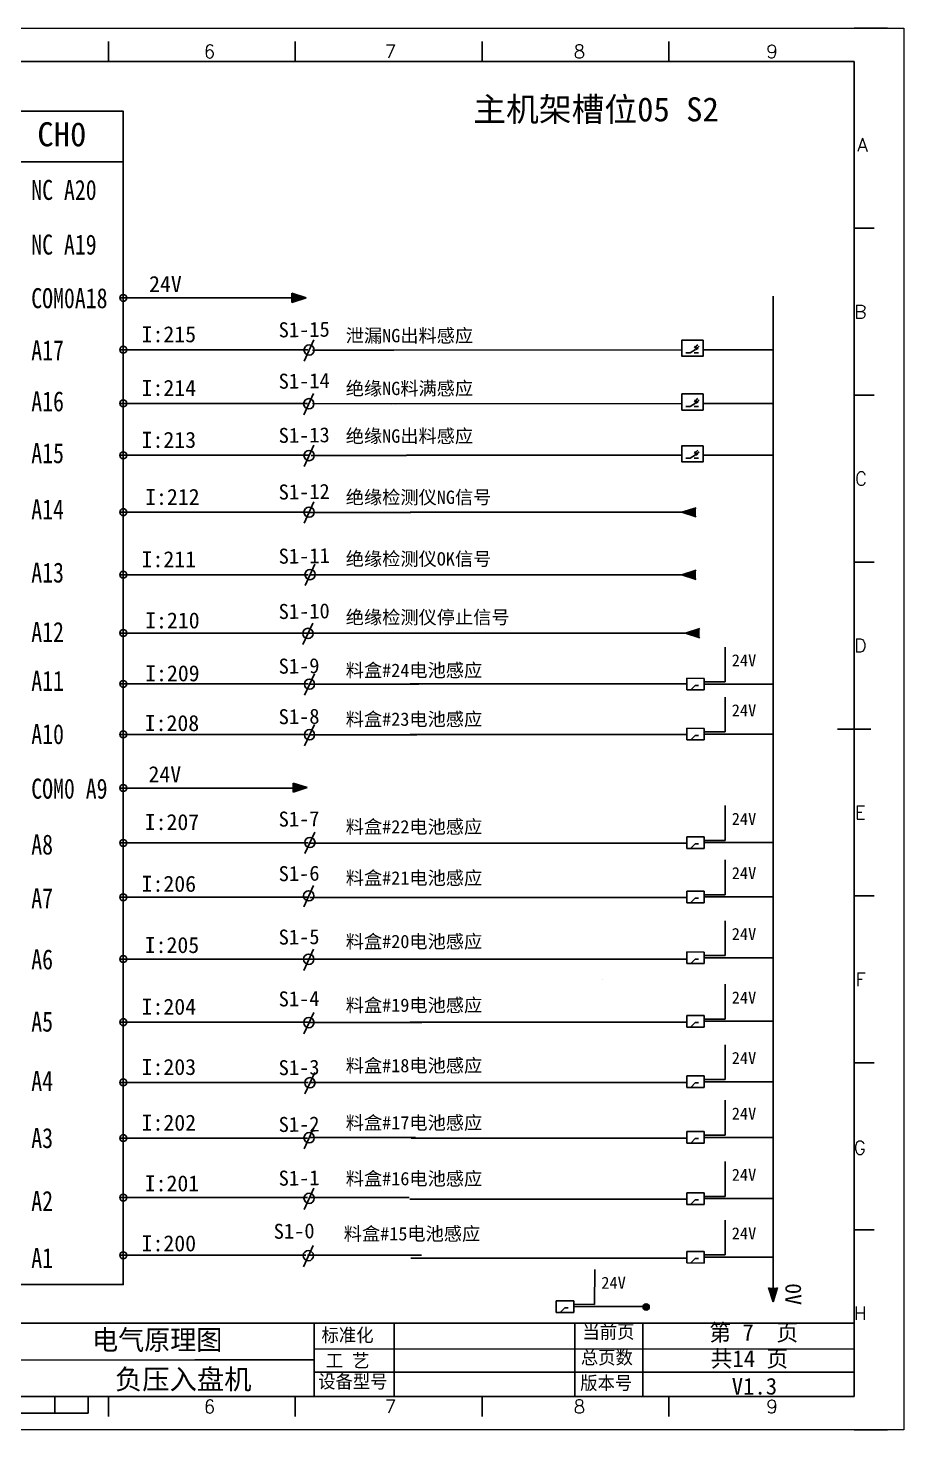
# Model space of a CAD drawing. Extents: x 2368 to 9674, y -1476 to 1321.
# Drawn here: x 3959 to 4221.5, y 888.9 to 1308.9 of the extents above; entities that cross this region are included whole.
import ezdxf
from ezdxf.enums import TextEntityAlignment as Align

# ---------------------------------------------------------------- set-up
doc = ezdxf.new("R2010")
doc.units = 0
doc.header["$MEASUREMENT"] = 0
doc.linetypes.add('ACAD_ISO02W100', pattern=[15, 12, -3])
doc.layers.add('1', color=3, linetype='Continuous', lineweight=20)
for name, color, linetype in [('AE_BOR', 1, 'Continuous'), ('SYMS', 7, 'Continuous'), ('图层1', 7, 'Continuous')]:
    doc.layers.add(name, color=color, linetype=linetype)
doc.styles.add('HZ', font='', dxfattribs={"width": 0.8})
doc.styles.add('WD', font='romans.shx', dxfattribs={"bigfont": 'gbcbig.shx'})
doc.styles.get('HZ').set_extended_font_data('SimSun')

# ---------------------------------------------------------------- blocks, each defined once
blk = doc.blocks.new('gb_a2_a')
for p, q in [((584, 410), (25, 410)), ((584, 10), (584, 410)), ((25, 10), (584, 10))]:
    blk.add_line(p, q)
at = {"layer": 'AE_BOR', "color": 1, "lineweight": 15}
for p, q in [((4.93, 420), (598.93, 420)), ((598.93, 420), (598.93, 0)), ((598.93, 0), (4.93, 0))]:
    blk.add_line(p, q, dxfattribs=at)
at = {"layer": 'AE_BOR', "lineweight": 30}
for p, q in [((594, 420), (584, 420)), ((594, 0), (584, 0))]:
    blk.add_line(p, q, dxfattribs=at)
at = {"layer": 'AE_BOR'}
for p, q in [((360.5, 410), (360.5, 416)), ((416.5, 410), (416.5, 416)), ((472.5, 410), (472.5, 416)), ((528.5, 410), (528.5, 416)), ((584, 360), (590, 360)), ((584, 310), (590, 310)), ((584, 260), (590, 260)), ((584, 160), (590, 160)), ((584, 110), (590, 110)), ((584, 60), (590, 60)), ((360.5, 10), (360.5, 4)), ((416.5, 10), (416.5, 4)), ((472.5, 10), (472.5, 4)), ((528.5, 10), (528.5, 4))]:
    blk.add_line(p, q, dxfattribs=at)
at = {"layer": 'AE_BOR', "color": 2, "lineweight": 30}
for p, q in [((579, 210), (589, 210)), ((344.5, 5), (344.5, 10)), ((354.5, 5), (354.5, 10)), ((254.5, 5), (354.5, 5))]:
    blk.add_line(p, q, dxfattribs=at)
at = {"layer": 'AE_BOR', "style": 'WD'}
for s, p in [('6', (390.81, 411)), ('7', (445.01, 411)), ('8', (501.67, 411)), ('9', (559.4, 411)), ('6', (390.81, 5)), ('7', (445.01, 5)), ('8', (501.67, 5)), ('9', (559.4, 5))]:
    blk.add_text(s, height=4, dxfattribs=at).set_placement(p, align=Align.CENTER)
for s, p in [('A', (588.05, 385)), ('B', (587.67, 335)), ('C', (587.86, 285)), ('D', (587.67, 235)), ('E', (587.48, 185)), ('F', (587.48, 135)), ('F', (587.48, 135)), ('G', (587.48, 84.56)), ('H', (587.67, 35))]:
    blk.add_text(s, height=4, dxfattribs=at).set_placement(p, align=Align.MIDDLE_RIGHT)
blk = doc.blocks.new('SYMB2_M_326')
for p, q in [((-6.4, -0.5), (-7.8, 0.9)), ((0, 0), (0, -5)), ((-8.2, -2.2), (-9.6, -0.8)), ((-7.5, -2.9), (-8.2, -2.2)), ((-6.9, -2.4), (-8, -3.5)), ((-5.7, -4.7), (-8, -3.5)), ((-7.5, -2.9), (-7.1, -2.6)), ((-5.7, -4.7), (-7.5, -2.9)), ((-7.1, -2.6), (-6.9, -2.4)), ((-5.7, -4.7), (-6.9, -2.4)), ((-5.7, -1.2), (-6.4, -0.5)), ((-5.2, -0.6), (-6.2, -1.7)), ((-3.9, -2.9), (-6.2, -1.7)), ((-5.7, -1.2), (-5.4, -0.8)), ((-3.9, -2.9), (-5.7, -1.2)), ((-5.4, -0.8), (-5.2, -0.6)), ((-3.9, -2.9), (-5.2, -0.6)), ((0, -10), (-4, -3.5)), ((0, -10), (0, -15))]:
    blk.add_line(p, q)
for points in [[(-5.7, -4.7), (-6.9, -2.4), (-8, -3.5)], [(-3.9, -2.9), (-5.2, -0.6), (-6.2, -1.7)]]:
    blk.add_solid(points)
blk = doc.blocks.new('WDDOT')
blk.add_hatch(color=256).paths.add_polyline_path([(0.5, 0, 1), (-0.5, 0, 1)])
blk.add_circle((0, 0), 0.5)

msp = doc.modelspace()

# ---------------------------------------------------------------- hatches: boundary and pattern name
for points in [[(4042.3426, 1228.0636), (4038.09769, 1226.70323), (4038.09769, 1229.42396)], [(4155.00226, 1163.81021), (4159.24716, 1165.17058), (4159.24716, 1162.44985)], [(4155.00226, 1145.07538), (4159.24716, 1146.43575), (4159.24716, 1143.71502)], [(4156.06863, 1127.60875), (4160.31353, 1128.96912), (4160.31353, 1126.24839)], [(4042.7126, 1081.3236), (4038.46769, 1079.96323), (4038.46769, 1082.68396)], [(4182.30498, 927.29161), (4180.94461, 931.53651), (4183.66534, 931.53651)]]:
    msp.add_hatch(color=256).paths.add_polyline_path(points)
h = msp.add_hatch(color=256)
edge = h.paths.add_edge_path()
edge.add_arc((4144.25001, 925.7322), 0.94375, 0, 360)

# ---------------------------------------------------------------- linework, layer by layer
for p, q in [((3878.48639, 1268.76404), (3987.56321, 1268.76404)), ((3987.56321, 1228.04966), (4038.32654, 1228.04966)), ((4042.3426, 1228.0636), (4038.09769, 1229.42396)), ((4038.09769, 1229.42396), (4038.09769, 1226.70323)), ((4042.3426, 1228.0636), (4038.09769, 1226.70323)), ((4041.75876, 1209.11829), (4044.71117, 1215.50582)), ((3987.56321, 1212.50443), (4042.84884, 1212.50443)), ((4068.61751, 1212.40263), (4155.00226, 1212.47672)), ((4161.3238, 1212.48214), (4182.28599, 1212.50012)), ((4041.63974, 1193.02094), (4044.59215, 1199.40847)), ((3987.50216, 1196.44926), (4042.72982, 1196.44926)), ((4069.1534, 1196.32208), (4044.27406, 1196.38364)), ((4067.95796, 1196.32208), (4155.00226, 1196.41549)), ((4161.3238, 1196.42227), (4182.28599, 1196.44477)), ((3987.56321, 1180.87552), (4043.09619, 1180.87552)), ((4041.75876, 1177.49316), (4044.71117, 1183.88069)), ((4072.42953, 1180.87552), (4155.00226, 1180.87552)), ((4161.3238, 1180.87552), (4182.28599, 1180.87552)), ((4182.28599, 1112.40951), (4182.28599, 1179.93702)), ((3987.56321, 1163.84699), (4042.98793, 1163.84699)), ((4041.75876, 1160.5288), (4044.71117, 1166.91633)), ((4155.00226, 1163.81021), (4159.24716, 1165.17058)), ((4155.00226, 1163.81021), (4159.24716, 1162.44985)), ((4042.05472, 1141.8415), (4045.00714, 1148.22903)), ((3987.56321, 1145.11216), (4042.98793, 1145.11216)), ((4155.00226, 1145.07538), (4159.24716, 1146.43575)), ((4155.00226, 1145.07538), (4159.24716, 1143.71502)), ((4041.40361, 1124.20984), (4044.35602, 1130.59737)), ((3987.56321, 1127.64553), (4074.99392, 1127.64553)), ((4156.06863, 1127.60875), (4160.31353, 1128.96912)), ((4156.06863, 1127.60875), (4160.31353, 1126.24839)), ((4041.87715, 1109.01242), (4044.82956, 1115.39995)), ((4156.41522, 1110.58981), (4156.42454, 1114.07182)), ((4156.42454, 1114.07182), (4161.64147, 1114.05785)), ((4161.64147, 1114.05785), (4161.63215, 1110.57584)), ((3987.56321, 1112.40951), (4042.98793, 1112.40951)), ((4161.63215, 1110.57584), (4156.41522, 1110.58981)), ((4182.28599, 940.2663), (4182.28599, 1112.40951)), ((3987.56321, 1097.25377), (4042.98793, 1097.25377)), ((4041.87715, 1093.86515), (4044.82956, 1100.25268)), ((4156.41522, 1095.61131), (4156.42454, 1099.09332)), ((4156.42454, 1099.09332), (4161.64147, 1099.07935)), ((4161.64147, 1099.07935), (4161.63215, 1095.59734)), ((4161.63215, 1095.59734), (4156.41522, 1095.61131)), ((3987.56321, 1081.2097), (4038.32654, 1081.2097)), ((4042.7126, 1081.3236), (4038.46769, 1082.68396)), ((4038.46769, 1082.68396), (4038.46769, 1079.96323)), ((4042.7126, 1081.3236), (4038.46769, 1079.96323)), ((4041.99947, 1061.57491), (4044.95188, 1067.96245)), ((3987.56321, 1064.7492), (4042.98793, 1064.7492)), ((4156.41522, 1063.10101), (4156.42454, 1066.58302)), ((4161.63215, 1063.08704), (4156.41522, 1063.10101)), ((4156.42454, 1066.58302), (4161.64147, 1066.56905)), ((4161.64147, 1066.56905), (4161.63215, 1063.08704)), ((4041.63839, 1045.59463), (4044.5908, 1051.98217)), ((4156.41522, 1046.84133), (4156.42454, 1050.32334)), ((4156.42454, 1050.32334), (4161.64147, 1050.30937)), ((4161.64147, 1050.30937), (4161.63215, 1046.82736)), ((3987.56321, 1048.48408), (4042.98793, 1048.48408)), ((4161.63215, 1046.82736), (4156.41522, 1046.84133)), ((3987.56321, 1029.95394), (4042.98793, 1029.95394)), ((4041.63841, 1026.58545), (4044.59082, 1032.97298)), ((4156.41522, 1028.60946), (4156.42454, 1032.09147)), ((4156.42454, 1032.09147), (4161.64147, 1032.0775)), ((4161.64147, 1032.0775), (4161.63215, 1028.59549)), ((4161.63215, 1028.59549), (4156.41522, 1028.60946)), ((4131.09882, 1023.86829), (4131.09882, 1023.86829)), ((4041.68266, 1007.60821), (4044.63507, 1013.99574)), ((4156.41522, 1009.57403), (4156.42454, 1013.05604)), ((4156.42454, 1013.05604), (4161.64147, 1013.04207)), ((4161.64147, 1013.04207), (4161.63215, 1009.56006)), ((3987.56321, 1011.05145), (4042.98793, 1011.05145)), ((4161.63215, 1009.56006), (4156.41522, 1009.57403)), ((4041.98709, 989.58436), (4044.93951, 995.97189)), ((3987.56321, 993.00072), (4042.98793, 993.00072)), ((4156.41522, 991.47044), (4156.42454, 994.95245)), ((4161.63215, 991.45647), (4156.41522, 991.47044)), ((4156.42454, 994.95245), (4161.64147, 994.93848)), ((4161.64147, 994.93848), (4161.63215, 991.45647)), ((4041.75876, 973.13031), (4044.71117, 979.51785)), ((3987.56321, 976.31615), (4042.82284, 976.31615)), ((4156.41522, 974.81088), (4156.42454, 978.29289)), ((4161.63215, 974.79691), (4156.41522, 974.81088)), ((4156.42454, 978.29289), (4161.64147, 978.27893)), ((4161.64147, 978.27893), (4161.63215, 974.79691)), ((3987.56321, 958.49936), (4042.82284, 958.49936)), ((4041.75876, 954.96913), (4044.71117, 961.35667)), ((4156.41522, 956.45956), (4156.42454, 959.94157)), ((4156.42454, 959.94157), (4161.64147, 959.9276)), ((4161.64147, 959.9276), (4161.63215, 956.44559)), ((4161.63215, 956.44559), (4156.41522, 956.45956)), ((3987.56321, 941.22979), (4042.26234, 941.22979)), ((4041.54153, 937.79415), (4044.46541, 944.19479)), ((4156.41522, 938.91798), (4156.42454, 942.4)), ((4156.42454, 942.4), (4161.64147, 942.38603)), ((4161.64147, 942.38603), (4161.63215, 938.90401)), ((4161.63215, 938.90401), (4156.41522, 938.91798)), ((4182.28599, 940.26571), (4182.28599, 931.55409)), ((4182.30498, 927.29161), (4180.94461, 931.53651)), ((4182.30498, 927.29161), (4183.66534, 931.53651)), ((4117.32389, 924.11683), (4117.33321, 927.59884)), ((4122.54081, 924.10286), (4117.32389, 924.11683)), ((4117.33321, 927.59884), (4122.55014, 927.58487)), ((4122.55014, 927.58487), (4122.54081, 924.10286)), ((3889.12639, 920.88416), (4009.02639, 920.88416)), ((4009.02639, 920.88416), (4146.59757, 920.88416)), ((4044.82094, 920.88416), (4044.82094, 898.88706)), ((4146.59757, 920.88416), (4206.59323, 920.88416)), ((4009.02639, 909.88416), (4044.79002, 909.88416)), ((3647.59323, 898.88706), (4206.59323, 898.88706))]:
    msp.add_line(p, q)
at = {"lineweight": -3}
for p, q in [((3986.52439, 1228.04966), (3988.60204, 1228.04966)), ((3987.56321, 1229.08849), (3987.56321, 1227.01084)), ((3986.52439, 1212.50443), (3988.60204, 1212.50443)), ((3987.56321, 1213.54326), (3987.56321, 1211.46561)), ((3987.56321, 1197.48808), (3987.56321, 1195.41043)), ((3986.52439, 1196.44926), (3988.60204, 1196.44926)), ((3986.52439, 1180.87552), (3988.60204, 1180.87552)), ((3987.56321, 1181.91434), (3987.56321, 1179.83669)), ((3986.52439, 1163.84699), (3988.60204, 1163.84699)), ((3987.56321, 1164.88581), (3987.56321, 1162.80817)), ((3986.52439, 1145.11216), (3988.60204, 1145.11216)), ((3987.56321, 1146.15098), (3987.56321, 1144.07334)), ((3986.52439, 1127.64553), (3988.60204, 1127.64553)), ((3987.56321, 1128.68435), (3987.56321, 1126.60671)), ((3987.56321, 1113.44833), (3987.56321, 1111.37068)), ((3986.52439, 1112.40951), (3988.60204, 1112.40951)), ((3986.52439, 1097.25377), (3988.60204, 1097.25377)), ((3987.56321, 1098.29259), (3987.56321, 1096.21494)), ((3986.52439, 1081.2097), (3988.60204, 1081.2097)), ((3987.56321, 1082.24852), (3987.56321, 1080.17087)), ((3986.52439, 1064.7492), (3988.60204, 1064.7492)), ((3987.56321, 1065.78802), (3987.56321, 1063.71037)), ((3986.52439, 1048.48408), (3988.60204, 1048.48408)), ((3987.56321, 1049.5229), (3987.56321, 1047.44526)), ((3986.52439, 1029.95394), (3988.60204, 1029.95394)), ((3987.56321, 1030.99276), (3987.56321, 1028.91512)), ((3986.52439, 1011.05145), (3988.60204, 1011.05145)), ((3987.56321, 1012.09027), (3987.56321, 1010.01263)), ((3986.52439, 993.00072), (3988.60204, 993.00072)), ((3987.56321, 994.03954), (3987.56321, 991.96189)), ((3986.52439, 976.31615), (3988.60204, 976.31615)), ((3987.56321, 977.35498), (3987.56321, 975.27733)), ((3986.52439, 958.49936), (3988.60204, 958.49936)), ((3987.56321, 959.53818), (3987.56321, 957.46054)), ((3986.52439, 941.22979), (3988.60204, 941.22979)), ((3987.56321, 942.26861), (3987.56321, 940.19096))]:
    msp.add_line(p, q, dxfattribs=at)
at = {"lineweight": -3, "ltscale": 0.5}
for p, q in [((4182.28599, 1228.58978), (4182.28599, 1179.93702)), ((4044.27714, 1212.40263), (4068.61751, 1212.40263)), ((4043.85897, 1180.87263), (4072.48392, 1180.87263)), ((4043.50765, 1163.78019), (4073.73807, 1163.78019)), ((4073.5769, 1163.81021), (4155.00226, 1163.81021)), ((4043.50765, 1145.04536), (4075.30745, 1145.04536)), ((4073.5769, 1145.07538), (4155.00226, 1145.07538)), ((4073.5769, 1127.60875), (4156.06863, 1127.60875)), ((4043.50765, 1112.34271), (4076.09528, 1112.34271)), ((4073.5769, 1112.37273), (4156.41999, 1112.37273)), ((4161.63685, 1112.33082), (4182.28599, 1112.33082)), ((4043.50765, 1097.18697), (4075.58166, 1097.18697)), ((4073.5769, 1097.21699), (4156.41952, 1097.21699)), ((4161.63685, 1097.35231), (4182.28599, 1097.35231)), ((4043.50765, 1064.6824), (4073.58434, 1064.6824)), ((4073.5769, 1064.71242), (4156.41953, 1064.71242)), ((4161.63685, 1064.84201), (4182.28599, 1064.84201)), ((4043.50765, 1048.41728), (4074.35018, 1048.41728)), ((4073.5769, 1048.4473), (4156.41952, 1048.4473)), ((4161.63685, 1048.58233), (4182.28599, 1048.58233)), ((4043.50765, 1029.88714), (4074.73311, 1029.88714)), ((4073.5769, 1029.91716), (4156.41872, 1029.91716)), ((4161.63685, 1030.35046), (4182.28599, 1030.35046)), ((4043.50765, 1010.98465), (4077.03065, 1010.98465)), ((4073.5769, 1011.01467), (4156.41908, 1011.01467)), ((4161.63685, 1011.31503), (4182.28599, 1011.31503)), ((4043.50765, 992.93392), (4075.11514, 992.93392)), ((4073.5769, 992.96394), (4156.41922, 992.96394)), ((4161.63685, 993.21145), (4182.28599, 993.21145)), ((4043.39229, 976.45614), (4075.11514, 976.45614)), ((4073.7924, 976.26975), (4156.41913, 976.26975)), ((4161.63685, 976.55189), (4182.28599, 976.55189)), ((4043.39821, 958.5462), (4073.20319, 958.5462)), ((4073.44766, 958.03528), (4156.41944, 958.03528)), ((4161.63685, 958.20056), (4182.28599, 958.20056)), ((4042.82164, 941.22433), (4076.96595, 941.22433)), ((4073.69549, 940.39134), (4156.41917, 940.39134)), ((4161.63685, 940.65899), (4182.28599, 940.65899)), ((4122.54551, 925.85783), (4144.248, 925.85783))]:
    msp.add_line(p, q, dxfattribs=at)
at = {"linetype": 'ACAD_ISO02W100'}
for p, q in [((4167.90575, 1112.98418), (4167.93372, 1123.42886)), ((4161.63864, 1113.00097), (4167.90575, 1112.98418)), ((4158.93698, 1111.96092), (4157.74568, 1110.73184)), ((4159.94454, 1111.95822), (4158.93698, 1111.96092)), ((4167.90575, 1098.00568), (4167.93372, 1108.45036)), ((4158.93698, 1096.98241), (4157.74568, 1095.75334)), ((4159.94454, 1096.97971), (4158.93698, 1096.98241)), ((4161.63864, 1098.02246), (4167.90575, 1098.00568)), ((4167.90575, 1065.49538), (4167.93372, 1075.94006)), ((4158.93698, 1064.47211), (4157.74568, 1063.24304)), ((4159.94454, 1064.46942), (4158.93698, 1064.47211)), ((4161.63864, 1065.51216), (4167.90575, 1065.49538)), ((4167.90575, 1049.2357), (4167.93372, 1059.68038)), ((4158.93698, 1048.21243), (4157.74568, 1046.98336)), ((4159.94454, 1048.20974), (4158.93698, 1048.21243)), ((4161.63864, 1049.25248), (4167.90575, 1049.2357)), ((4167.90575, 1031.00383), (4167.93372, 1041.44851)), ((4158.93698, 1029.98056), (4157.74568, 1028.75149)), ((4159.94454, 1029.97787), (4158.93698, 1029.98056)), ((4161.63864, 1031.02061), (4167.90575, 1031.00383)), ((4167.90575, 1011.9684), (4167.93372, 1022.41308)), ((4158.93698, 1010.94513), (4157.74568, 1009.71606)), ((4159.94454, 1010.94243), (4158.93698, 1010.94513)), ((4161.63864, 1011.98518), (4167.90575, 1011.9684)), ((4167.90575, 993.86481), (4167.93372, 1004.30949)), ((4158.93698, 992.84155), (4157.74568, 991.61247)), ((4159.94454, 992.83885), (4158.93698, 992.84155)), ((4161.63864, 993.8816), (4167.90575, 993.86481)), ((4167.90575, 977.20525), (4167.93372, 987.64993)), ((4158.93698, 976.18199), (4157.74568, 974.95291)), ((4159.94454, 976.17929), (4158.93698, 976.18199)), ((4161.63864, 977.22204), (4167.90575, 977.20525)), ((4167.90575, 958.85393), (4167.93372, 969.29861)), ((4158.93698, 957.83066), (4157.74568, 956.60159)), ((4159.94454, 957.82796), (4158.93698, 957.83066)), ((4161.63864, 958.87071), (4167.90575, 958.85393)), ((4167.90575, 941.31236), (4167.93372, 951.75704)), ((4161.63864, 941.32914), (4167.90575, 941.31236)), ((4128.81442, 926.5112), (4128.84238, 936.95588)), ((4158.93698, 940.28909), (4157.74568, 939.06001)), ((4159.94454, 940.28639), (4158.93698, 940.28909)), ((4119.84565, 925.48793), (4118.65434, 924.25886)), ((4120.8532, 925.48524), (4119.84565, 925.48793)), ((4122.54731, 926.52798), (4128.81442, 926.5112))]:
    msp.add_line(p, q, dxfattribs=at)
at = {"color": 0, "ltscale": 2}
for p, q in [((4068.70877, 920.88416), (4068.70877, 898.88706)), ((4143.29096, 920.88416), (4143.29096, 898.88706)), ((4044.9027, 913.12911), (4206.59323, 913.19202)), ((4044.79002, 906.16371), (4206.59323, 906.16371))]:
    msp.add_line(p, q, dxfattribs=at)
at = {"color": 0}
for p, q in [((4122.87636, 920.88416), (4122.87636, 898.88706)), ((4206.59323, 920.88416), (4206.59323, 898.88706))]:
    msp.add_line(p, q, dxfattribs=at)
at = {"lineweight": 9, "ltscale": 0.1}
msp.add_line((3951.8236, 909.88416), (4009.02639, 909.88416), dxfattribs=at)
for points in [[(3878.48639, 1283.93866), (3987.56321, 1283.93866), (3987.56321, 932.44868), (3878.48639, 932.44868)], [(4161.3238, 1215.3787), (4161.3238, 1210.53728), (4155.00226, 1210.53728), (4155.00226, 1215.3787)], [(4161.3238, 1199.2956), (4161.3238, 1194.45418), (4155.00226, 1194.45418), (4155.00226, 1199.2956)], [(4161.3238, 1183.76044), (4161.3238, 1178.91902), (4155.00226, 1178.91902), (4155.00226, 1183.76044)]]:
    msp.add_lwpolyline(points, close=True)
at = {"lineweight": -3}
for centre in [(3987.56321, 1228.04966), (3987.56321, 1212.50443), (3987.56321, 1196.44926), (3987.56321, 1180.87552), (3987.56321, 1163.84699), (3987.56321, 1145.11216), (3987.56321, 1127.64553), (3987.56321, 1112.40951), (3987.56321, 1097.25377), (3987.56321, 1081.2097), (3987.56321, 1064.7492), (3987.56321, 1048.48408), (3987.56321, 1029.95394), (3987.56321, 1011.05145), (3987.56321, 993.00072), (3987.56321, 976.31615), (3987.56321, 958.49936), (3987.56321, 941.22979)]:
    msp.add_circle(centre, 1.03882, dxfattribs=at)
at = {"color": 6}
for centre in [(4043.26254, 1212.43051), (4043.14352, 1196.33316), (4043.26254, 1180.80538), (4043.26254, 1163.84102), (4043.5585, 1145.15372), (4042.90739, 1127.52206), (4043.38092, 1112.32464), (4043.38092, 1097.17737), (4043.50324, 1064.88714), (4043.14217, 1048.90686), (4043.14219, 1029.89767), (4043.18643, 1010.92043), (4043.49087, 992.89658), (4043.26254, 976.44254), (4043.26254, 958.28136), (4043.03052, 941.11305)]:
    msp.add_circle(centre, 1.53751, dxfattribs=at)
msp.add_circle((4144.25001, 925.7322), 0.94375)

# ---------------------------------------------------------------- block references
msp.add_blockref('gb_a2_a', (3622.59323, 888.88706))
at = {"layer": 'SYMS', "color": 0, "lineweight": -3, "xscale": 1.199999999999818, "yscale": 1.199999999999818, "zscale": 1.2}
msp.add_blockref('WDDOT', (4144.25001, 925.7322), dxfattribs=at)
at = {"layer": 'SYMS', "lineweight": -3, "xscale": 1.199999999999818, "yscale": 1.199999999999818, "zscale": 1.2}
msp.add_blockref('WDDOT', (4144.25001, 925.7322), dxfattribs=at)
at = {"layer": '图层1', "color": 7, "linetype": 'Continuous', "xscale": 0.2488319999988562, "yscale": 0.2488320000002204, "zscale": 0.2488319999993965, "rotation": 270}
for p in [(4159.92278, 1211.61459), (4159.92278, 1195.53149), (4159.92278, 1179.99633)]:
    msp.add_blockref('SYMB2_M_326', p, dxfattribs=at)

# ---------------------------------------------------------------- texts
at = {"attachment_point": 1}
for s, insert, char_height, width in [('{\\fFangSong|b0|i0|c134|p49;主机架槽位05 S2}', (4092.45791, 1288.12679), 7.2, 90.9442477), ('{\\fFangSong|b0|i0|c134|p49;CH0}', (3961.82073, 1280.66047), 7.2, 38.5041455), ('24V', (3995.29532, 1234.60539), 4.8, 10.8839331), ('{\\fSimSun|b0|i0|c134|p2; I:215}', (3989.79404, 1219.54412), 4.8, 62.415301), ('{\\fSimSun|b0|i0|c134|p2;泄漏NG出料感应}', (4054.2372, 1218.74136), 4, 96.133837), ('{\\fSimSun|b0|i0|c134|p2; I:214}', (3989.79404, 1203.48894), 4.8, 62.415301), ('{\\fSimSun|b0|i0|c134|p2;绝缘NG料满感应}', (4054.2372, 1202.92114), 4, 96.133837), ('{\\fSimSun|b0|i0|c134|p2;绝缘NG出料感应}', (4054.2372, 1188.65469), 4, 96.133837), ('{\\fSimSun|b0|i0|c134|p2; I:213}', (3989.79404, 1187.9152), 4.8, 62.415301), ('{\\fSimSun|b0|i0|c134|p2; I:212}', (3990.85347, 1170.83403), 4.8, 62.415301), ('{\\fSimSun|b0|i0|c134|p2;绝缘检测仪NG信号}', (4054.2372, 1170.31231), 4, 96.133837), ('{\\fSimSun|b0|i0|c134|p2; I:211}', (3989.79404, 1152.15185), 4.8, 62.415301), ('{\\fSimSun|b0|i0|c134|p2;绝缘检测仪OK信号}', (4054.2372, 1151.85767), 4, 96.133837), ('{\\fSimSun|b0|i0|c134|p2;绝缘检测仪停止信号}', (4054.2372, 1134.35821), 4, 96.133837), ('{\\fSimSun|b0|i0|c134|p2; I:210}', (3990.85347, 1133.8249), 4.8, 62.415301), ('{\\fSimSun|b0|i0|c134|p2; I:209}', (3990.85347, 1117.98324), 4.8, 62.415301), ('{\\fSimSun|b0|i0|c134|p2;料盒#24电池感应}', (4054.2372, 1118.4866), 4, 96.133837), ('24V', (4169.91437, 1121.25569), 3.6, 13.1111389), ('24V', (4169.91437, 1106.27718), 3.6, 13.1111389), ('{\\fSimSun|b0|i0|c134|p2; I:208}', (3990.72435, 1103.06318), 4.8, 62.415301), ('{\\fSimSun|b0|i0|c134|p2;料盒#23电池感应}', (4054.2372, 1103.83589), 4, 96.133837), ('24V', (3995.11881, 1087.75138), 4.8, 10.8839331), (' I:207', (3990.72435, 1073.40371), 4.8, 62.415301), ('{\\fSimSun|b0|i0|c134|p2;料盒#22电池感应}', (4054.2372, 1071.59262), 4, 96.133837), ('24V', (4169.91437, 1073.76688), 3.6, 13.1111389), (' I:206', (3989.79404, 1054.9187), 4.8, 62.415301), ('{\\fSimSun|b0|i0|c134|p2;料盒#21电池感应}', (4054.2372, 1056.2546), 4, 96.133837), ('24V', (4169.91437, 1057.50721), 3.6, 13.1111389), ('{\\fSimSun|b0|i0|c134|p2;料盒#20电池感应}', (4054.2372, 1037.23505), 4, 96.133837), ('24V', (4169.91437, 1039.27534), 3.6, 13.1111389), ('{\\fSimSun|b0|i0|c134|p2; I:205}', (3990.72435, 1036.57614), 4.8, 62.415301), ('{\\fSimSun|b0|i0|c134|p2; I:204}', (3989.79404, 1018.09113), 4.8, 62.415301), ('{\\fSimSun|b0|i0|c134|p2;料盒#19电池感应}', (4054.2372, 1018.15732), 4, 96.133837), ('24V', (4169.91437, 1020.2399), 3.6, 13.1111389), ('{\\fSimSun|b0|i0|c134|p2; I:203}', (3989.79404, 1000.0404), 4.8, 62.415301), ('{\\fSimSun|b0|i0|c134|p2;料盒#18电池感应}', (4054.2372, 1000.06901), 4, 96.133837), ('24V', (4169.91437, 1002.13632), 3.6, 13.1111389), ('{\\fSimSun|b0|i0|c134|p2; I:202}', (3989.79404, 983.35584), 4.8, 62.415301), ('{\\fSimSun|b0|i0|c134|p2;料盒#17电池感应}', (4054.2372, 982.91927), 4, 83.7179797), ('24V', (4169.91437, 985.47676), 3.6, 13.1111389), ('{\\fSimSun|b0|i0|c134|p2;料盒#16电池感应}', (4054.2372, 966.18851), 4, 83.7179797), ('24V', (4169.91437, 967.12543), 3.6, 13.1111389), ('{\\fSimSun|b0|i0|c134|p2; I:201}', (3990.72435, 965.16664), 4.8, 62.415301), ('{\\fSimSun|b0|i0|c134|p2;料盒#15电池感应}', (4053.63817, 949.6693), 4, 83.7179797), ('24V', (4169.91437, 949.58386), 3.6, 13.1111389), ('{\\fSimSun|b0|i0|c134|p2; I:200}', (3989.79404, 947.20389), 4.8, 62.415301), ('24V', (4130.82303, 934.7827), 3.6, 13.1111389), ('第 7  页', (4163.21061, 920.61014), 5, 38.1635092), ('共14 页', (4163.62039, 912.77347), 5, 40.4924398), ('V1.3', (4169.90876, 904.48446), 5, 40.4924398)]:
    msp.add_mtext(s, dxfattribs=dict(at, insert=insert, char_height=char_height, width=width))
at = {"insert": (4190.79607, 932.83744), "char_height": 4.8, "width": 13.9099052, "attachment_point": 1, "rotation": 270}
msp.add_mtext('0V', dxfattribs=at)
at = {"color": 0, "ltscale": 2, "attachment_point": 1}
for s, insert, char_height, width in [('标准化', (4046.98062, 919.30323), 4, 23.3399102), ('当前页', (4125.17455, 920.28862), 4, 19.3450259), ('电气原理图', (3978.24322, 918.88079), 6, 43.9128196), ('工 艺', (4048.23669, 911.68101), 4, 19.3450259), ('总页数', (4124.69503, 912.60689), 4, 19.3450259), ('{\\fSimSun|b0|i0|c134|p2;负压入盘机}', (3985.06443, 907.06872), 6, 43.9128196), ('设备型号', (4045.96801, 905.42051), 4, 31.672048), ('版本号', (4124.48952, 904.96428), 4, 19.3450259)]:
    msp.add_mtext(s, dxfattribs=dict(at, insert=insert, char_height=char_height, width=width))
at = {"layer": '1', "color": 0, "char_height": 6, "attachment_point": 1, "style": 'HZ'}
for s, insert, width in [('NC A20', (3959.99053, 1263.39766), 29.2928696), ('NC A19', (3959.99053, 1247.02287), 27.885119), ('COM0A18', (3959.99053, 1230.959), 40.067289), ('A17', (3959.99053, 1215.34974), 6.4874014), ('A16', (3959.99053, 1200.0493), 6.4874014), ('A15', (3959.99053, 1184.52102), 6.4874014), ('A14', (3959.99053, 1167.67361), 6.4874014), ('A13', (3959.99053, 1148.76428), 6.4874014), ('A12', (3959.99053, 1130.95491), 6.4874014), ('A11', (3959.99053, 1116.31987), 6.4874014), ('A10', (3959.99053, 1100.34652), 6.4874014), ('COM0 A9', (3959.99053, 1084.0137), 32.6620391), ('A8', (3959.99053, 1067.28861), 6.4874014), ('A7', (3959.99053, 1051.19168), 6.4874014), ('A6', (3959.99053, 1032.86562), 6.4874014), ('A5', (3959.99053, 1014.22757), 6.4874014), ('A4', (3959.99053, 996.46745), 6.4874014), ('A3', (3959.99053, 979.33804), 6.4874014), ('A2', (3959.99053, 960.50277), 6.4874014), ('A1', (3959.99053, 943.41431), 6.4874014)]:
    msp.add_mtext(s, dxfattribs=dict(at, insert=insert, width=width))
at = {"layer": 'SYMS', "lineweight": -3}
for s, p in [('S1-15', (4034.1617, 1216.19541)), ('S1-14', (4034.1617, 1200.81146)), ('S1-13', (4034.1617, 1184.57028)), ('S1-12', (4034.1617, 1167.60592)), ('S1-11', (4034.1617, 1148.38645)), ('S1-10', (4034.1617, 1131.81912)), ('S1-9', (4034.1617, 1115.43912)), ('S1-8', (4034.1617, 1100.29184)), ('S1-7', (4034.1617, 1069.61391)), ('S1-6', (4034.1617, 1053.27293)), ('S1-5', (4034.1617, 1034.26374)), ('S1-4', (4034.1617, 1015.74979)), ('S1-3', (4034.1617, 995.14082)), ('S1-2', (4034.1617, 978.13819)), ('S1-1', (4034.1617, 962.04626)), ('S1-0', (4032.67979, 946.13044))]:
    msp.add_text(s, height=4.5, rotation=0.8762246, dxfattribs=at).set_placement(p)

doc.saveas('drawing.dxf')
